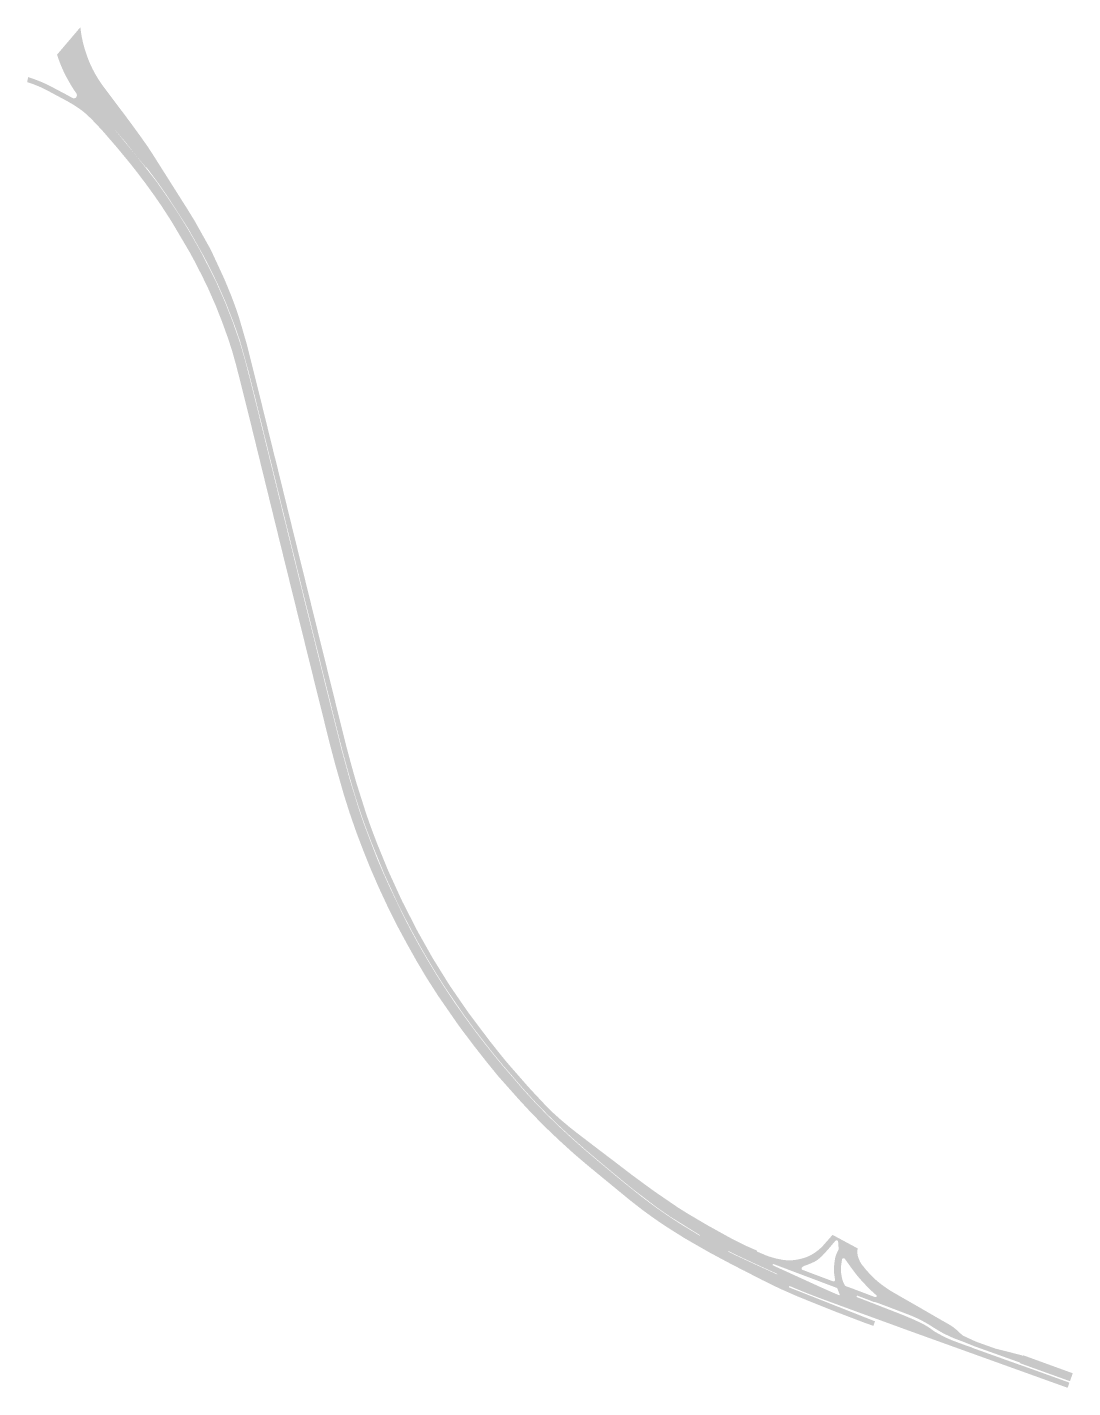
# Model space of a CAD drawing. Header units: inches. Extents: x 98708 to 99388, y 436812 to 437697.
import ezdxf

# ---------------------------------------------------------------- set-up
doc = ezdxf.new("R2010")
doc.units = ezdxf.units.IN
doc.header["$MEASUREMENT"] = 0

msp = doc.modelspace()

# ---------------------------------------------------------------- hatches: boundary and pattern name
for points in [[(98772.22, 437639.05), (98775.93, 437634.05), (98775.93, 437634.04), (98781.09, 437626.95), (98785.25, 437621.11), (98786.42, 437619.4), (98789.06, 437615.38), (98795.9, 437604.58), (98805.86, 437588.84), (98811.9, 437579.3), (98816.64, 437571.63), (98826.45, 437554.13), (98827.83, 437551.42), (98822.72, 437548.4), (98812.59, 437566.38), (98799.61, 437586.61), (98792.12, 437597.33), (98785.51, 437606.12), (98785.24, 437605.91), (98778.54, 437614.02), (98772.06, 437622.25), (98763.58, 437632.12), (98756.04, 437640.53), (98748.73, 437648.95), (98747.49, 437650.58), (98746.28, 437652.23), (98745.09, 437653.9), (98743.94, 437655.6), (98742.81, 437657.31), (98741.71, 437659.04), (98740.65, 437660.79), (98739.61, 437662.56), (98738.61, 437664.35), (98737.64, 437666.15), (98736.7, 437667.97), (98735.79, 437669.81), (98734.91, 437671.66), (98734.07, 437673.53), (98733.26, 437675.41), (98732.48, 437677.31), (98731.74, 437679.22), (98731.03, 437681.14), (98730.35, 437683.07), (98730.82, 437683.62), (98742.02, 437696.78), (98742.46, 437697.3), (98742.59, 437696.12), (98742.76, 437694.82), (98742.91, 437693.76), (98743.08, 437692.7), (98743.26, 437691.63), (98743.4, 437690.81), (98743.57, 437690.01), (98743.8, 437688.86), (98743.97, 437688.11), (98744.14, 437687.4), (98744.39, 437686.41), (98744.88, 437684.54), (98745.42, 437682.69), (98746.01, 437680.84), (98746.64, 437679.02), (98747.04, 437677.86), (98747.97, 437675.46), (98748.52, 437674.13), (98749.1, 437672.81), (98749.71, 437671.51), (98750.34, 437670.22), (98750.99, 437668.94), (98751.67, 437667.67), (98752.38, 437666.42), (98753.11, 437665.18), (98753.86, 437663.96), (98755.06, 437662.07), (98756.3, 437660.25), (98757.48, 437658.62), (98766.04, 437647.24), (98770.41, 437641.47), (98772.22, 437639.05)], [(98746.28, 437652.23), (98747.49, 437650.58), (98748.73, 437648.95), (98745.64, 437646.56), (98745.6, 437646.93), (98739.74, 437651.77), (98739.94, 437652.09), (98740.07, 437652.38), (98740.15, 437652.7), (98740.19, 437653.02), (98740.18, 437653.34), (98740.12, 437653.66), (98740.01, 437653.96), (98739.86, 437654.25), (98739.75, 437654.39), (98739.61, 437654.59), (98738.13, 437656.76), (98736.51, 437659.3), (98733.81, 437664.06), (98733.04, 437665.49), (98732.3, 437666.94), (98731.51, 437668.59), (98730.76, 437670.25), (98730.04, 437671.93), (98729.36, 437673.62), (98728.71, 437675.33), (98728.45, 437676), (98727.25, 437679.43), (98730.35, 437683.07), (98731.03, 437681.14), (98731.74, 437679.22), (98732.48, 437677.31), (98733.26, 437675.41), (98734.07, 437673.53), (98734.91, 437671.66), (98735.79, 437669.81), (98736.7, 437667.97), (98737.64, 437666.15), (98738.61, 437664.35), (98739.61, 437662.56), (98740.65, 437660.79), (98741.71, 437659.04), (98742.81, 437657.31), (98743.94, 437655.6), (98745.09, 437653.9), (98746.28, 437652.23)], [(98745.6, 437646.93), (98745.63, 437646.69), (98745.58, 437646.56), (98742.87, 437643.54), (98738.59, 437646.45), (98736.64, 437647.63), (98734.66, 437648.78), (98732.66, 437649.88), (98723.16, 437654.96), (98721.83, 437655.7), (98720.48, 437656.41), (98719.13, 437657.09), (98717.76, 437657.75), (98716.37, 437658.38), (98714.98, 437658.99), (98713.57, 437659.56), (98712.16, 437660.12), (98710.73, 437660.64), (98709.29, 437661.14), (98707.85, 437661.61), (98708.45, 437664.87), (98708.75, 437664.77), (98713.49, 437663.13), (98715.62, 437662.25), (98716.96, 437661.73), (98718.29, 437661.17), (98719.61, 437660.58), (98720.92, 437659.97), (98722.21, 437659.33), (98723.49, 437658.66), (98732.58, 437653.86), (98737.09, 437651.4), (98737.31, 437651.27), (98737.34, 437651.26), (98737.37, 437651.24), (98737.4, 437651.23), (98737.43, 437651.22), (98737.46, 437651.2), (98737.62, 437651.13), (98737.94, 437651.05), (98738.26, 437651.03), (98738.58, 437651.07), (98738.91, 437651.17), (98739.22, 437651.32), (98739.5, 437651.53), (98739.74, 437651.77), (98745.6, 437646.93)], [(98806.09, 437576.21), (98812.3, 437566.2), (98819.58, 437553.48), (98822.42, 437548.23), (98816.83, 437544.94), (98816.4, 437545.78), (98813.56, 437550.99), (98801.77, 437570.98), (98794.99, 437581.43), (98790.58, 437587.79), (98785.14, 437595.32), (98779.99, 437602.14), (98775.12, 437608.35), (98766.37, 437618.96), (98761.38, 437624.71), (98756.69, 437630.15), (98750.48, 437636.72), (98748.98, 437638.22), (98747.44, 437639.68), (98746.62, 437640.44), (98745.79, 437641.18), (98744.95, 437641.9), (98744.09, 437642.6), (98742.87, 437643.54), (98745.41, 437646.37), (98745.56, 437646.5), (98748.73, 437648.95), (98756.04, 437640.53), (98763.58, 437632.12), (98778.54, 437614.02), (98791.84, 437597.13), (98799.33, 437586.42), (98806.09, 437576.21)], [(98836.76, 437518.07), (98841.64, 437505.52), (98846.12, 437492.74), (98849.7, 437480.4), (98851.39, 437473.9), (98856.08, 437455.32), (98860.11, 437439), (98866.24, 437414.06), (98870.85, 437395.25), (98864.63, 437393.51), (98859.72, 437413.51), (98852.99, 437440.95), (98849.57, 437454.7), (98845.76, 437469.84), (98843.61, 437478.18), (98843.42, 437478.86), (98841.28, 437486.48), (98838.67, 437494.61), (98837.42, 437498.08), (98834.35, 437506.56), (98830.39, 437516.51), (98825.71, 437527.15), (98821.63, 437535.6), (98816.83, 437544.94), (98822.42, 437548.23), (98831.03, 437531.11), (98836.76, 437518.07)], [(98846.1, 437507.03), (98847.96, 437500.7), (98848.44, 437499.04), (98850.78, 437490.95), (98853.18, 437481.4), (98853.21, 437481.27), (98854.91, 437474.55), (98858.9, 437458.56), (98863.31, 437440.64), (98868.69, 437418.8), (98869.94, 437413.94), (98873.39, 437399.89), (98874.3, 437396.21), (98871.18, 437395.34), (98866.58, 437414.14), (98860.45, 437439.08), (98856.41, 437455.4), (98851.72, 437473.99), (98846.45, 437492.85), (98844.13, 437499.75), (98841.96, 437505.65), (98837.08, 437518.2), (98831.34, 437531.26), (98825.62, 437542.83), (98822.72, 437548.4), (98827.83, 437551.42), (98828.05, 437550.98), (98828.26, 437550.55), (98835.82, 437534.2), (98837.07, 437531.29), (98840.76, 437522.31), (98843.12, 437515.96), (98844.19, 437513.01), (98845.18, 437510.03), (98846.1, 437507.03)], [(98860.11, 437439), (98866.24, 437414.06), (98870.85, 437395.25), (98864.63, 437393.51), (98859.72, 437413.51), (98852.99, 437440.95), (98849.57, 437454.7), (98845.76, 437469.84), (98843.61, 437478.18), (98843.42, 437478.86), (98841.65, 437485.16), (98847.87, 437486.69), (98849.7, 437480.4), (98851.39, 437473.9), (98856.08, 437455.32), (98860.11, 437439)], [(98868.69, 437418.8), (98869.94, 437413.94), (98873.39, 437399.89), (98874.3, 437396.21), (98871.18, 437395.34), (98866.58, 437414.14), (98860.45, 437439.08), (98856.41, 437455.4), (98851.72, 437473.99), (98848.15, 437486.76), (98851.61, 437487.61), (98853.18, 437481.4), (98853.21, 437481.27), (98854.91, 437474.55), (98858.9, 437458.56), (98863.31, 437440.64), (98868.69, 437418.8)], [(98909.17, 437240.39), (98912.43, 437227.42), (98914.66, 437219.22), (98908.4, 437217.37), (98904.9, 437230.63), (98896.82, 437263.14), (98888.6, 437296.32), (98881.69, 437324.22), (98875.33, 437349.98), (98873.11, 437358.97), (98866.96, 437384.01), (98864.63, 437393.51), (98870.85, 437395.25), (98873.43, 437384.72), (98880.68, 437355.31), (98881.99, 437349.98), (98887.91, 437325.93), (98894.96, 437297.59), (98902.22, 437268.26), (98907.07, 437248.81), (98909.17, 437240.39)], [(98911.29, 437246.54), (98914.48, 437233.68), (98916.03, 437227.63), (98917.26, 437223.06), (98918.03, 437220.22), (98914.99, 437219.32), (98912.76, 437227.51), (98909.5, 437240.47), (98907.4, 437248.9), (98902.55, 437268.34), (98895.3, 437297.67), (98888.25, 437326.01), (98882.34, 437349.98), (98881.01, 437355.39), (98873.77, 437384.8), (98871.18, 437395.34), (98874.3, 437396.21), (98877.56, 437382.91), (98882.21, 437363.98), (98883.3, 437359.59), (98885.68, 437349.98), (98887.19, 437343.91), (98891.13, 437327.9), (98892.54, 437322.2), (98897.21, 437303.3), (98901.67, 437285.32), (98907.06, 437263.52), (98911.29, 437246.54)], [(98973.73, 437081.69), (98979.87, 437072.02), (98985.59, 437063.51), (98991.7, 437054.8), (98992.82, 437053.24), (98987.56, 437049.53), (98975.31, 437067.21), (98968.06, 437078.52), (98961.58, 437089.34), (98955.02, 437101.05), (98948.56, 437113), (98942.69, 437124.77), (98936.8, 437137.36), (98931.48, 437149.54), (98926.56, 437161.76), (98922.05, 437173.62), (98917.7, 437186.15), (98913.77, 437198.59), (98908.4, 437217.37), (98914.66, 437219.22), (98915.28, 437216.96), (98918.08, 437206.84), (98924.52, 437186.13), (98927.91, 437176.55), (98931.39, 437167.36), (98935.43, 437156.92), (98939.91, 437146.37), (98944.29, 437136.78), (98953.25, 437118.06), (98958.15, 437108.75), (98963, 437099.89), (98968.43, 437090.49), (98973.73, 437081.69)], [(98982.99, 437073.72), (98994.24, 437057.38), (98995.76, 437055.3), (98993.11, 437053.44), (98991.98, 437055), (98980.16, 437072.21), (98974.02, 437081.87), (98968.72, 437090.67), (98963.3, 437100.06), (98958.45, 437108.92), (98953.55, 437118.21), (98948.92, 437127.49), (98944.61, 437136.92), (98940.22, 437146.51), (98931.71, 437167.48), (98928.23, 437176.67), (98924.85, 437186.24), (98921.59, 437196.37), (98918.41, 437206.93), (98915.61, 437217.05), (98914.99, 437219.32), (98918.03, 437220.22), (98919.15, 437216.08), (98921.46, 437207.89), (98921.93, 437206.25), (98928.05, 437186.91), (98928.54, 437185.43), (98931.59, 437176.73), (98934.87, 437168.1), (98935.59, 437166.19), (98942.59, 437149.11), (98943.24, 437147.65), (98951.51, 437129.58), (98952.16, 437128.25), (98961.74, 437109.55), (98962.55, 437108.08), (98971.31, 437092.54), (98972.31, 437090.86), (98982.09, 437075.12), (98982.99, 437073.72)], [(99085.42, 436954.76), (99093.48, 436948.08), (99095.79, 436946.17), (99091.92, 436941.09), (99072.24, 436957.27), (99063.32, 436964.89), (99054.43, 436972.96), (99044.41, 436982.48), (99035.25, 436991.86), (99027.73, 436999.98), (99014.18, 437015.23), (99006.72, 437024.42), (98998.75, 437034.56), (98990.71, 437045.2), (98987.56, 437049.53), (98992.82, 437053.24), (99000.03, 437043.48), (99004.2, 437038.02), (99010.95, 437029.49), (99017.54, 437021.5), (99024.33, 437013.69), (99030.88, 437006.05), (99038.12, 436998.16), (99046.23, 436989.79), (99053.87, 436982.4), (99061.64, 436975.19), (99069.32, 436968.33), (99077.36, 436961.51), (99085.42, 436954.76)], [(99089.06, 436960.25), (99097.5, 436953.78), (99100.09, 436951.81), (99096, 436946.44), (99085.64, 436955.02), (99077.58, 436961.77), (99069.55, 436968.59), (99061.87, 436975.44), (99054.1, 436982.65), (99046.47, 436990.04), (99038.37, 436998.39), (99031.14, 437006.28), (99024.59, 437013.92), (99017.8, 437021.72), (99011.22, 437029.7), (99004.48, 437038.23), (99000.03, 437044.06), (98998.13, 437046.6), (98993.11, 437053.44), (98995.76, 437055.3), (98996.4, 437054.43), (99008.65, 437038.17), (99015.97, 437028.95), (99019.57, 437024.56), (99021.01, 437022.87), (99033.65, 437008.43), (99035.85, 437006), (99044.79, 436996.47), (99048.51, 436992.68), (99049.73, 436991.51), (99055.17, 436986.63), (99060.76, 436981.93), (99065.63, 436978.09), (99071.33, 436973.74), (99081.21, 436966.18), (99089.06, 436960.25)], [(99167.82, 436899.04), (99169.45, 436898.28), (99172.1, 436897.05), (99174.1, 436896.12), (99176.06, 436895.21), (99178.09, 436894.28), (99178.16, 436894.23), (99180.78, 436893.02), (99183.27, 436891.88), (99185.2, 436890.99), (99187.43, 436889.97), (99188.35, 436889.55), (99191.14, 436888.27), (99193.7, 436887.09), (99195.8, 436886.12), (99201.06, 436883.75), (99197.8, 436876.79), (99197.38, 436876.99), (99186.03, 436882.52), (99181.7, 436884.75), (99174.57, 436888.48), (99174.17, 436888.61), (99165.74, 436892.96), (99152.39, 436900.08), (99143.86, 436904.94), (99135.59, 436909.7), (99125.59, 436915.99), (99119.73, 436919.85), (99113.96, 436923.86), (99108.29, 436928.01), (99100.02, 436934.44), (99091.92, 436941.09), (99095.79, 436946.17), (99108.03, 436936.37), (99117.21, 436929.5), (99126.11, 436923.37), (99132.89, 436918.99), (99145.4, 436911.36), (99163.83, 436901.14), (99165.29, 436900.33), (99166.36, 436899.77), (99167.82, 436899.04)], [(99151.16, 436917.73), (99165.82, 436909.62), (99167.02, 436908.98), (99175.27, 436904.85), (99182.88, 436901.55), (99182.63, 436901.03), (99186.45, 436899.43), (99188.36, 436898.58), (99189.4, 436898.2), (99190.44, 436897.84), (99191.49, 436897.5), (99192.54, 436897.18), (99193.6, 436896.88), (99194.67, 436896.6), (99195.74, 436896.34), (99196.82, 436896.11), (99197.9, 436895.89), (99199.67, 436895.58), (99200.72, 436895.44), (99201.73, 436895.35), (99202.73, 436895.3), (99203.74, 436895.28), (99204.74, 436895.3), (99205.75, 436895.35), (99206.5, 436895.42), (99203.54, 436889.07), (99193.57, 436892.82), (99193.3, 436892.89), (99192.93, 436892.54), (99193.01, 436892.04), (99193.25, 436891.93), (99202.83, 436887.56), (99201.06, 436883.75), (99195.8, 436886.12), (99195.95, 436886.44), (99193.3, 436887.66), (99191.25, 436888.59), (99188.49, 436889.86), (99186.13, 436890.94), (99184.25, 436891.82), (99180.54, 436893.51), (99178.33, 436894.53), (99178.26, 436894.58), (99176.97, 436895.18), (99174.3, 436896.41), (99172.68, 436897.16), (99170.99, 436897.95), (99169.59, 436898.6), (99168.47, 436899.11), (99167.63, 436899.53), (99166.84, 436899.92), (99166.22, 436900.25), (99165.06, 436900.85), (99164, 436901.44), (99163.83, 436901.14), (99145.4, 436911.36), (99145.58, 436911.66), (99126.3, 436923.66), (99117.41, 436929.78), (99101.79, 436941.74), (99096, 436946.44), (99100.09, 436951.81), (99101.67, 436950.6), (99111.07, 436943.69), (99114, 436941.57), (99116.59, 436939.7), (99131.67, 436929.39), (99133.57, 436928.22), (99136.96, 436926.11), (99142.12, 436923.03), (99148.38, 436919.35), (99151.16, 436917.73)], [(99201.06, 436883.75), (99210.1, 436879.67), (99216.86, 436876.92), (99215.61, 436873.76), (99208.79, 436876.54), (99203.86, 436878.62), (99203.5, 436877.77), (99204.26, 436877.44), (99259.55, 436855.61), (99258.48, 436852.66), (99252.54, 436854.75), (99233.31, 436862.09), (99209.25, 436871.75), (99197.8, 436876.79), (99201.06, 436883.75)], [(99356.04, 436833.52), (99378.93, 436825.2), (99388.24, 436821.81), (99386.39, 436816.67), (99377.07, 436820.02), (99354.19, 436828.25), (99353.85, 436828.8), (99323.4, 436839.68), (99323.26, 436839.82), (99324.2, 436842.44), (99316.98, 436845.54), (99317.03, 436846.19), (99325.06, 436842.46), (99337.75, 436837.92), (99354.39, 436833.7), (99355.91, 436833.15), (99356.04, 436833.52)], [(99353.89, 436827.3), (99386.05, 436815.73), (99384.85, 436812.38), (99321.29, 436835.23), (99322.53, 436838.68), (99322.95, 436838.33), (99353.39, 436827.42), (99353.88, 436827.27), (99353.89, 436827.3)]]:
    msp.add_hatch(color=256).paths.add_polyline_path(points, flags=0)
h = msp.add_hatch(color=256)
h.paths.add_polyline_path([(99248.04, 436871.26), (99276.95, 436860.02), (99279.07, 436859.14), (99281.84, 436857.95), (99284.71, 436856.78), (99286.6, 436855.88), (99288.62, 436854.93), (99290.88, 436853.83), (99292.58, 436852.87), (99294.53, 436851.65), (99295.3, 436851.15), (99296.4, 436850.33), (99297.64, 436849.45), (99298.63, 436848.8), (99299.79, 436848.12), (99302.35, 436846.72), (99306.63, 436844.57), (99310.56, 436842.92), (99318.04, 436840.16), (99321.8, 436838.84), (99322.53, 436838.68), (99321.29, 436835.23), (99282.1, 436849.34), (99249.16, 436861.33), (99222.78, 436871.01), (99215.61, 436873.76), (99216.86, 436876.92), (99210.1, 436879.67), (99201.06, 436883.75), (99202.83, 436887.56), (99224.38, 436877.72), (99228.6, 436875.84), (99235.9, 436872.66), (99235.93, 436872.65), (99235.93, 436872.65), (99235.94, 436872.64), (99235.94, 436872.64), (99235.96, 436872.64), (99236.08, 436872.6), (99236.28, 436872.63), (99236.45, 436872.76), (99236.55, 436872.94), (99236.55, 436873.15), (99236.46, 436873.34), (99234.92, 436877.27), (99203.54, 436889.07), (99206.5, 436895.42), (99207.13, 436895.49), (99207.76, 436895.57), (99208.39, 436895.67), (99209.01, 436895.78), (99209.86, 436895.97), (99210.68, 436896.13), (99212, 436896.45), (99212.5, 436896.59), (99212.99, 436896.73), (99213.48, 436896.89), (99213.96, 436897.05), (99214.45, 436897.22), (99214.93, 436897.4), (99215.4, 436897.59), (99215.88, 436897.79), (99216.35, 436898), (99216.81, 436898.22), (99217.27, 436898.44), (99217.73, 436898.67), (99218.18, 436898.91), (99218.63, 436899.16), (99219.12, 436899.45), (99219.59, 436899.75), (99220.07, 436900.05), (99220.54, 436900.37), (99221, 436900.69), (99221.45, 436901.02), (99221.91, 436901.36), (99222.35, 436901.71), (99222.79, 436902.07), (99223.22, 436902.43), (99223.64, 436902.8), (99224.06, 436903.18), (99224.47, 436903.56), (99224.88, 436903.96), (99225.28, 436904.36), (99225.67, 436904.76), (99231.9, 436911.85), (99248.26, 436903.04), (99248.22, 436902.79), (99248.18, 436902.53), (99248.15, 436902.28), (99248.12, 436902.02), (99248.1, 436901.77), (99248.09, 436901.51), (99248.08, 436901.26), (99248.07, 436900.68), (99248.08, 436900.33), (99248.09, 436900.11), (99248.11, 436899.89), (99248.12, 436899.66), (99248.15, 436899.44), (99248.17, 436899.22), (99248.21, 436899), (99248.24, 436898.78), (99248.28, 436898.56), (99248.32, 436898.34), (99248.4, 436898.04), (99248.49, 436897.73), (99248.57, 436897.43), (99248.67, 436897.13), (99248.77, 436896.84), (99248.87, 436896.54), (99248.98, 436896.25), (99249.1, 436895.96), (99249.22, 436895.67), (99249.35, 436895.38), (99249.48, 436895.09), (99249.61, 436894.81), (99249.75, 436894.53), (99249.9, 436894.25), (99250.05, 436893.98), (99250.2, 436893.71), (99250.36, 436893.44), (99250.53, 436893.17), (99250.7, 436892.91), (99250.87, 436892.64), (99251.52, 436891.73), (99251.64, 436891.77), (99252.64, 436890.43), (99253.43, 436889.45), (99255.13, 436887.54), (99256.48, 436886.09), (99258.05, 436884.48), (99259.96, 436882.68), (99261.4, 436881.45), (99263.25, 436879.92), (99265.13, 436878.58), (99267.11, 436877.15), (99269.35, 436875.68), (99270.8, 436874.79), (99276.12, 436871.72), (99286.1, 436866.02), (99296.02, 436860.28), (99302.26, 436856.67), (99307.52, 436853.68), (99308.92, 436852.84), (99310.22, 436851.97), (99311.39, 436851.04), (99313.01, 436849.72), (99314.31, 436848.54), (99315.5, 436847.36), (99316.98, 436846.21), (99317.03, 436846.13), (99316.98, 436845.54), (99324.2, 436842.44), (99323.26, 436839.82), (99322.98, 436839.92), (99316.4, 436842.52), (99314.37, 436843.28), (99311.96, 436844.19), (99310.04, 436844.97), (99308.47, 436845.66), (99306.78, 436846.47), (99305.1, 436847.28), (99303.55, 436848.07), (99301.78, 436849.05), (99300.17, 436849.99), (99297.33, 436851.76), (99293.89, 436853.93), (99292.2, 436854.89), (99289.84, 436856.17), (99287.9, 436857.13), (99285.75, 436858.14), (99284.09, 436858.86), (99281.6, 436859.89), (99279.08, 436860.84), (99277.54, 436861.43), (99269.54, 436864.47), (99261.27, 436867.59), (99259.11, 436868.27), (99258.59, 436868.27), (99254.55, 436869.86), (99248.42, 436872.17), (99248.29, 436872.22), (99248.28, 436872.23), (99248.27, 436872.23), (99248.27, 436872.23), (99248.26, 436872.23), (99248.23, 436872.25), (99248.16, 436872.25), (99248.06, 436872.26), (99247.86, 436872.2), (99247.71, 436872.06), (99247.62, 436871.87), (99247.62, 436871.67), (99247.7, 436871.48), (99247.85, 436871.33), (99248.04, 436871.26)], flags=0)
h.paths.add_polyline_path([(99244.96, 436876.88), (99251.25, 436874.52), (99255.64, 436872.83), (99259.59, 436871.36), (99259.8, 436871.33), (99260.01, 436871.34), (99260.22, 436871.39), (99260.41, 436871.48), (99260.53, 436871.57), (99260.65, 436871.74), (99260.71, 436871.94), (99260.69, 436872.12), (99260.63, 436872.33), (99260.52, 436872.52), (99260.38, 436872.68), (99259.71, 436873.21), (99258.64, 436874.14), (99257.59, 436875.1), (99254.36, 436878.28), (99252.16, 436880.58), (99249.88, 436883.08), (99247.54, 436885.86), (99245.7, 436888.25), (99244.23, 436890.2), (99242.31, 436892.91), (99239.95, 436896.21), (99239.86, 436896.32), (99239.7, 436896.45), (99239.51, 436896.56), (99239.3, 436896.62), (99239.09, 436896.64), (99238.88, 436896.62), (99238.67, 436896.55), (99238.48, 436896.45), (99238.32, 436896.31), (99238.18, 436896.14), (99238.08, 436895.94), (99238.02, 436895.73), (99238.02, 436895.61), (99237.84, 436894.44), (99237.49, 436891.93), (99237.45, 436891.58), (99237.41, 436891.23), (99237.38, 436890.88), (99237.36, 436890.53), (99237.35, 436890.18), (99237.34, 436889.83), (99237.33, 436889.48), (99237.34, 436889.13), (99237.34, 436888.78), (99237.36, 436888.43), (99237.38, 436888.08), (99237.41, 436887.73), (99237.44, 436887.38), (99237.48, 436887.03), (99237.53, 436886.69), (99237.58, 436886.34), (99237.72, 436885.56), (99237.76, 436885.26), (99237.81, 436884.95), (99237.86, 436884.64), (99237.92, 436884.33), (99237.98, 436884.03), (99238.05, 436883.72), (99238.12, 436883.42), (99238.2, 436883.12), (99238.29, 436882.82), (99238.38, 436882.52), (99238.47, 436882.22), (99238.57, 436881.92), (99238.68, 436881.63), (99238.79, 436881.34), (99238.9, 436881.05), (99239.02, 436880.76), (99239.15, 436880.47), (99239.28, 436880.19), (99239.41, 436879.91), (99239.55, 436879.63), (99239.72, 436879.32), (99239.78, 436879.22), (99239.92, 436879.04), (99240.09, 436878.86), (99240.27, 436878.7), (99240.47, 436878.57), (99240.67, 436878.45), (99244.96, 436876.88)], flags=0)
h.paths.add_polyline_path([(99226.44, 436883.79), (99232.3, 436881.58), (99232.5, 436881.55), (99232.71, 436881.56), (99232.92, 436881.62), (99233.11, 436881.71), (99233.27, 436881.85), (99233.4, 436882.02), (99233.49, 436882.21), (99233.54, 436882.42), (99233.54, 436882.63), (99233.52, 436882.75), (99233.34, 436883.98), (99233.14, 436885.25), (99233.06, 436885.74), (99232.99, 436886.24), (99232.93, 436886.74), (99232.88, 436887.23), (99232.84, 436887.73), (99232.81, 436888.23), (99232.79, 436888.73), (99232.78, 436889.23), (99232.78, 436889.74), (99232.94, 436891.91), (99233.13, 436893.58), (99233.36, 436895.25), (99233.38, 436895.48), (99233.41, 436895.71), (99233.44, 436895.93), (99233.47, 436896.16), (99233.51, 436896.39), (99233.55, 436896.61), (99233.6, 436896.84), (99233.65, 436897.06), (99233.7, 436897.28), (99233.76, 436897.5), (99233.82, 436897.72), (99233.89, 436897.94), (99233.96, 436898.16), (99234.03, 436898.38), (99234.11, 436898.59), (99234.19, 436898.81), (99234.27, 436899.02), (99234.36, 436899.23), (99234.45, 436899.44), (99234.55, 436899.65), (99234.65, 436899.86), (99234.75, 436900.06), (99235.29, 436901.21), (99235.69, 436902.09), (99235.74, 436902.18), (99235.75, 436902.21), (99235.76, 436902.23), (99235.81, 436902.34), (99235.87, 436902.55), (99235.89, 436902.77), (99235.88, 436903), (99235.86, 436903.12), (99235.72, 436904.89), (99235.52, 436907.47), (99235.46, 436907.65), (99235.36, 436907.85), (99235.22, 436908.01), (99235.04, 436908.15), (99234.84, 436908.24), (99234.63, 436908.29), (99234.41, 436908.29), (99234.19, 436908.24), (99233.99, 436908.15), (99233.82, 436908.02), (99232.91, 436906.98), (99231.26, 436905.03), (99230.05, 436903.59), (99228.81, 436902.17), (99227.54, 436900.78), (99225.99, 436899.13), (99225.75, 436898.85), (99225.49, 436898.57), (99225.24, 436898.3), (99224.98, 436898.03), (99224.71, 436897.77), (99224.44, 436897.51), (99224.16, 436897.26), (99223.88, 436897.01), (99223.6, 436896.76), (99223.31, 436896.52), (99223.02, 436896.29), (99222.72, 436896.06), (99222.42, 436895.83), (99222.12, 436895.61), (99221.81, 436895.4), (99221.5, 436895.19), (99221.18, 436894.99), (99220.87, 436894.79), (99220.54, 436894.6), (99219.71, 436894.18), (99218.86, 436893.78), (99218.01, 436893.39), (99217.16, 436893.02), (99216.29, 436892.67), (99215.42, 436892.34), (99214.54, 436892.02), (99213.66, 436891.71), (99213.49, 436891.65), (99213.25, 436891.53), (99213.01, 436891.41), (99212.79, 436891.27), (99212.56, 436891.12), (99212.35, 436890.96), (99212.14, 436890.78), (99212.03, 436890.67), (99211.91, 436890.5), (99211.84, 436890.31), (99211.8, 436890.1), (99211.8, 436889.9), (99211.84, 436889.69), (99211.92, 436889.5), (99212.04, 436889.33), (99212.19, 436889.19), (99212.36, 436889.08), (99220.11, 436886.16), (99226.44, 436883.79)], flags=0)

doc.saveas('drawing.dxf')
